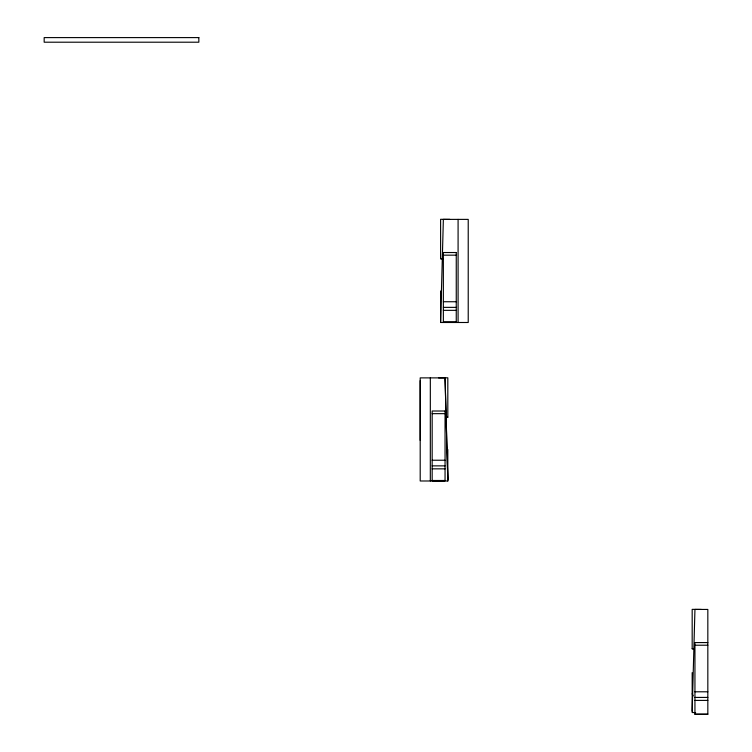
<?xml version="1.0" encoding="UTF-8"?>
<svg xmlns="http://www.w3.org/2000/svg" width="752" height="752" viewBox="0 0 752 752"><rect width="100%" height="100%" fill="white"/><g stroke="black" fill="none" stroke-linecap="round" stroke-linejoin="round"><path stroke-width="1.13" d="M440.606 322.495L443.36 219.387L468.223 219.387L468.223 322.495L440.606 322.495L440.606 291.005M692.178 711.166L694.942 609.44L707.829 609.44L707.829 714.4L694.942 714.4L694.942 642.575L707.829 642.575M438.613 377.88L447.816 377.795L447.816 417.257L445.513 417.304L447.816 417.172M443.36 255.163L456.257 255.163M443.36 301.74L456.257 301.74M443.36 307.371L456.257 307.371M443.36 310.35L456.257 310.35M443.36 321.997L456.257 321.997M447.816 479.607L445.052 377.88L420.199 377.88L420.199 480.989L447.816 480.989L447.816 449.499M432.165 413.656L445.052 413.656M432.165 460.233L445.052 460.233M432.165 465.864L445.052 465.864M432.165 468.844L445.052 468.844M432.165 480.49L445.052 480.49M694.942 645.216L707.829 645.216M694.942 691.793L707.829 691.793M694.942 697.424L707.829 697.424M694.942 700.403L707.829 700.403M695.628 712.548L692.178 712.548L692.178 672.645M694.942 714.08L707.829 714.08M449.809 219.387L440.606 219.302L440.606 258.763L442.9 258.81M440.606 258.688L442.9 258.707M701.381 609.44L692.178 609.355L692.178 648.816L694.481 648.863M692.178 648.732L694.481 648.76M692.178 693.795L693.203 695.882M445.052 377.88L447.816 480.989M458.09 219.387L458.09 322.495M430.323 377.88L430.323 480.989M420.199 380.634L420.199 440.381M198.838 37.6L44.171 37.6L44.171 42.206L198.838 42.206L198.838 37.6M456.257 252.531L443.36 252.531L443.36 322.317L456.257 322.317L456.257 252.531M445.052 411.015L432.165 411.015L432.165 480.81L445.052 480.81L445.052 411.015"/></g></svg>
